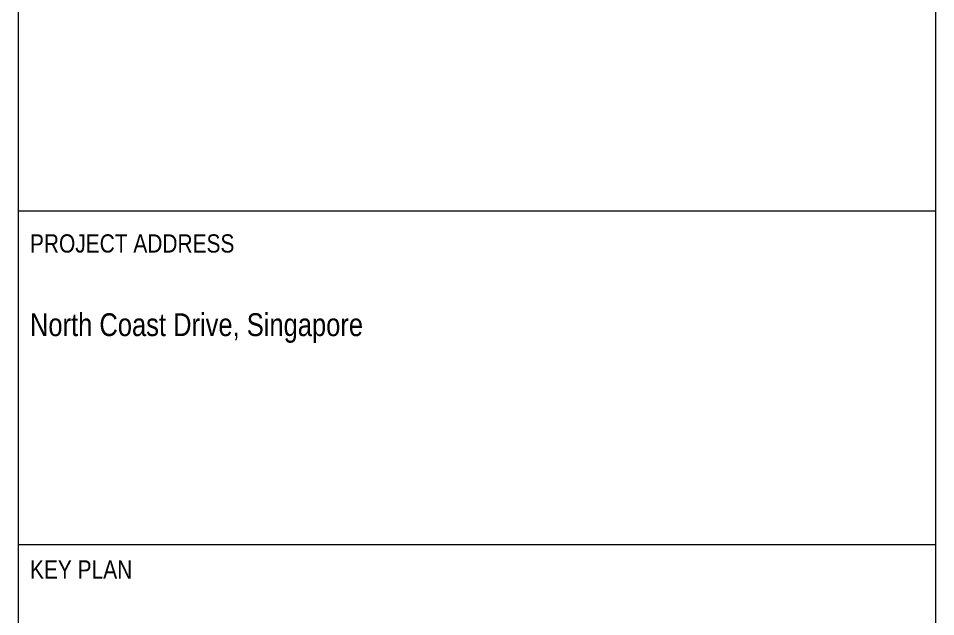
# Model space of a CAD drawing. Extents: x -15449 to 568150, y -1239737 to 53667.
# Drawn here: x 15331 to 15431.5, y 7628.9 to 7694.5 of the extents above; entities that cross this region are included whole.
import ezdxf

# ---------------------------------------------------------------- set-up
doc = ezdxf.new("R2010")
doc.units = 0
doc.header["$LTSCALE"] = 8
doc.layers.add('G-ANNO-TTLB', color=7, linetype='CONTINUOUS', lineweight=9)
doc.layers.add('Title Blocks', color=255, linetype='CONTINUOUS', lineweight=9)
doc.styles.add('Arial', font='arial.ttf', dxfattribs={"width": 0.8, "height": 0.25})
doc.styles.add('Arial Narrow', font='ARIALN.TTF', dxfattribs={"height": 0.2})

msp = doc.modelspace()

# ---------------------------------------------------------------- linework, layer by layer
at = {"layer": 'G-ANNO-TTLB'}
for p, q in [((15330.9515, 7259.4189), (15330.9515, 7833.4189)), ((15431.4515, 7833.4189), (15431.4515, 7259.4189)), ((15330.9515, 7673.4189), (15431.4515, 7673.4189)), ((15330.9515, 7636.8669), (15431.4515, 7636.8669))]:
    msp.add_line(p, q, dxfattribs=at)

# ---------------------------------------------------------------- texts
at = {"layer": 'Title Blocks', "lineweight": 5, "attachment_point": 1}
for s, insert, char_height, width, style in [('PROJECT ADDRESS', (15332.2247, 7670.8367), 2, 27.738388, 'Arial Narrow'), ('{\\H0.83333x;North Coast Drive, Singapore}', (15332.2247, 7662.1858), 3, 94.014155, 'Arial'), ('KEY PLAN', (15332.2247, 7635.1143), 2, 14.029531, 'Arial Narrow')]:
    msp.add_mtext(s, dxfattribs=dict(at, insert=insert, char_height=char_height, width=width, style=style))

doc.saveas('drawing.dxf')
